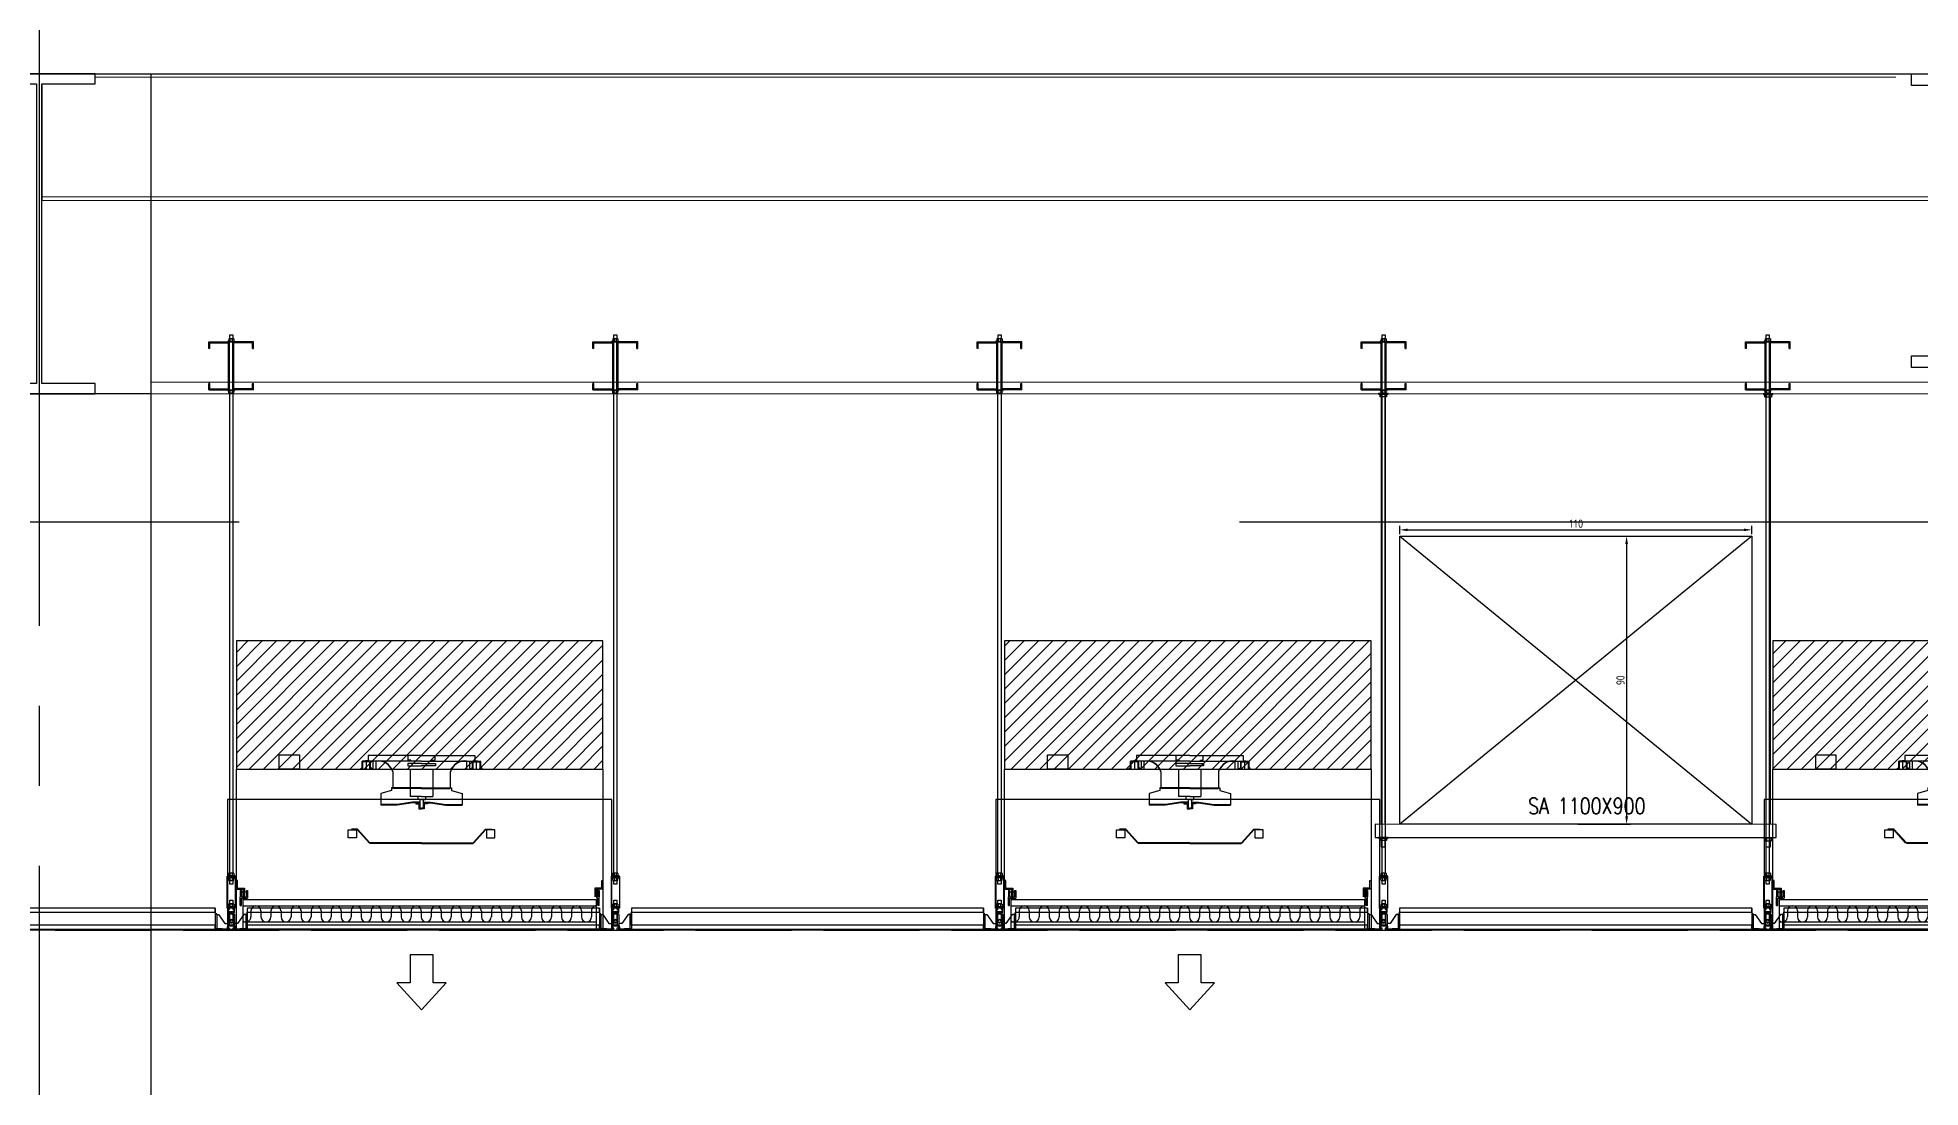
# Model space of a CAD drawing. Extents: x -18489 to 195597, y -1599 to 112111.
# Drawn here: x 12720 to 13308, y 27037 to 27365 of the extents above; entities that cross this region are included whole.
import ezdxf
from ezdxf.enums import TextEntityAlignment as Align
from ezdxf.xclip import XClip

# ---------------------------------------------------------------- set-up
doc = ezdxf.new("R2010")
doc.units = 0
doc.header["$LTSCALE"] = 100
doc.header["$XCLIPFRAME"] = 2
for name, pattern in [('188K-SM-07-F10-MECH-CR PIPE-Y2257103$0$AP7P1-SM-08-FNN-300-ARCH-A(6.5)-Y2242201$0$AP6B-SM-08-FNN-300-1.5-ARCH(管橋)-Y2221203$0$14P7-Xfa-Sec-D$0$HIDDEN2', [0.1875, 0.125, -0.0625]), ('188K-SM-07-F10-MECH-CR PIPE-Y2257103$0$X-S-FAB_SL ALL$0$COL-CEN-LIN', [3.25, 2.5, -0.25, 0.25, -0.25]), ('188K-SM-07-F10-MECH-CR PIPE-Y2257103$0$X-S-FAB_SL ALL$0$HIDDEN', [0.4, 0.3, -0.1]), ('188K-SM-07-F10-MECH-CR PIPE-Y2257103$0$X-S-FAB_SL ALL$0$Wipeout_Contour', [1, 0, -1])]:
    doc.linetypes.add(name, pattern=pattern)
for name, color, linetype in [('188K-SM-07-F10-MECH-CR PIPE-Y2257103$0$0-dim', 7, 'Continuous'), ('188K-SM-07-F10-MECH-CR PIPE-Y2257103$0$0-FFU', 150, 'Continuous'), ('188K-SM-07-F10-MECH-CR PIPE-Y2257103$0$0-FIRE', 1, 'Continuous'), ('188K-SM-07-F10-MECH-CR PIPE-Y2257103$0$0-Y-MA', 3, 'Continuous'), ('188K-SM-07-F10-MECH-CR PIPE-Y2257103$0$AP7P1-SM-08-FNN-120-A(6.5)-20250208-SMP$0$15P6-SM-08-FNN-320-A(10)-UIS-TCM$0$15P6-SM-08-FNN-320-A(10)-UIS-TCM$0$15P6-SM-08-FNN-320-A(10)-UIS-TCM$0$15P6-SM-08-FNN-320-A(10)-UIS-TCM$0$15P6-SM-08-FNN-320-A(10)-UIS-TCM$0$15$0$E-CBL-EQPM', 230, 'Continuous'), ('188K-SM-07-F10-MECH-CR PIPE-Y2257103$0$AP7P1-SM-08-FNN-120-A(6.5)-20250208-SMP$0$15P6-SM-08-FNN-320-A(10)-UIS-TCM$0$15P6-SM-08-FNN-320-A(10)-UIS-TCM$0$15P6-SM-08-FNN-320-A(10)-UIS-TCM$0$15P6-SM-08-FNN-320-A(10)-UIS-TCM$0$15P6-SM-08-FNN-320-A(10)-UIS-TCM$0$15$0$E-CBL-SUP', 1, 'Continuous'), ('188K-SM-07-F10-MECH-CR PIPE-Y2257103$0$AP7P1-SM-08-FNN-120-A(6.5)-20250208-SMP$0$15P6-SM-08-FNN-320-A(10)-UIS-TCM$0$15P6-SM-08-FNN-320-A(10)-UIS-TCM$0$15P6-SM-08-FNN-320-A(10)-UIS-TCM$0$15P6-SM-08-FNN-320-A(10)-UIS-TCM$0$15P6-SM-08-FNN-320-A(10)-UIS-TCM$0$15$0$M-CMDUCT-TEXT', 3, 'Continuous'), ('188K-SM-07-F10-MECH-CR PIPE-Y2257103$0$AP7P1-SM-08-FNN-300-ARCH-A(6.5)-Y2242201$0$AP6B-SM-07-F45-ARCH-CBracing-Y2221203$0$AP6B-SM-08-FNN-320-8-ARCH-Y2221203$0$K-0-Ceil-Hand', 2, 'Continuous'), ('188K-SM-07-F10-MECH-CR PIPE-Y2257103$0$AP7P1-SM-08-FNN-300-ARCH-A(6.5)-Y2242201$0$AP6B-SM-07-F45-ARCH-CBracing-Y2221203$0$AP6B-SM-08-FNN-320-8-ARCH-Y2221203$0$K-A-SEC-150x65x20', 3, 'Continuous'), ('188K-SM-07-F10-MECH-CR PIPE-Y2257103$0$AP7P1-SM-08-FNN-300-ARCH-A(6.5)-Y2242201$0$K-0-Ceiling Grid', 1, 'Continuous'), ('188K-SM-07-F10-MECH-CR PIPE-Y2257103$0$X-S-FAB_SL ALL$0$ASP_1', 1, 'Continuous'), ('188K-SM-07-F10-MECH-CR PIPE-Y2257103$0$X-S-FAB_SL ALL$0$ASP_8', 8, 'Continuous'), ('188K-SM-07-F10-MECH-CR PIPE-Y2257103$0$X-S-FAB_SL ALL$0$BEAM-S', 2, 'Continuous'), ('188K-SM-07-F10-MECH-CR PIPE-Y2257103$0$X-S-FAB_SL ALL$0$CCL', 15, '188K-SM-07-F10-MECH-CR PIPE-Y2257103$0$X-S-FAB_SL ALL$0$COL-CEN-LIN'), ('188K-SM-07-F10-MECH-CR PIPE-Y2257103$0$X-S-FAB_SL ALL$0$Hattch', 7, 'Continuous'), ('188K-SM-07-F10-MECH-CR PIPE-Y2257103$0$X-S-FAB_SL ALL$0$HID(UP)', 5, '188K-SM-07-F10-MECH-CR PIPE-Y2257103$0$X-S-FAB_SL ALL$0$HIDDEN'), ('188K-SM-07-F10-MECH-CR PIPE-Y2257103$0$X-S-FAB_SL ALL$0$S-BEAM', 7, 'Continuous')]:
    doc.layers.add(name, color=color, linetype=linetype)
doc.styles.add('188K-SM-07-F10-MECH-CR PIPE-Y2257103$0$AP7P1-SM-08-FNN-120-A(6.5)-20250208-SMP$0$15P6-SM-08-FNN-320-A(10)-UIS-TCM$0$15P6-SM-08-FNN-320-A(10)-UIS-TCM$0$15P6-SM-08-FNN-320-A(10)-UIS-TCM$0$15P6-SM-08-FNN-320-A(10)-UIS-TCM$0$15P6-SM-08-FNN-320-A(10)-UIS-TCM$0$15P6-SM-08-FNN-320-A(10)-UIS-TCM$0$15P6-SM-08-FNN-320-A(10)-UIS-TCM$0$15$0$aa-txt', font='simplex.shx', dxfattribs={"width": 0.8, "bigfont": 'CHINA.shx'})
doc.styles.add('188K-SM-07-F10-MECH-CR PIPE-Y2257103$0$Standard', font='', dxfattribs={"width": 0.8})
doc.styles.get('188K-SM-07-F10-MECH-CR PIPE-Y2257103$0$Standard').set_extended_font_data('Microsoft JhengHei')
doc.dimstyles.new('188K-SM-07-F10-MECH-CR PIPE-Y2257103$0$ISO-25', dxfattribs={"dimtxt": 2.5, "dimasz": 2.5, "dimexe": 1.25, "dimexo": 0.625, "dimtad": 1, "dimtxsty": '188K-SM-07-F10-MECH-CR PIPE-Y2257103$0$Standard', "dimcen": 2.5, "dimadec": 0, "dimazin": 0, "dimtfac": 1, "dimtmove": 0, "dimatfit": 3, "dimfxl": 1, "dimarcsym": 0})

# ---------------------------------------------------------------- blocks, each defined once
blk = doc.blocks.new('188K-SM-07-F10-MECH-CR PIPE-Y2257103$0$X-S-FAB_SL ALL$0$剖面元素_1660_3', base_point=(23061.26, -8263.06))
at = {"color": 254, "linetype": '188K-SM-07-F10-MECH-CR PIPE-Y2257103$0$X-S-FAB_SL ALL$0$Wipeout_Contour', "lineweight": 0, "ltscale": 445310.212814}
blk.add_wipeout([(35816.26, -7336.96), (36946.26, -7336.96), (36946.26, -7280.16), (36382.21, -7280.16), (36382.21, -7326.96), (36401.26, -7326.96), (36401.26, -7330.56), (36361.26, -7330.56), (36361.26, -7326.96), (36380.31, -7326.96), (36380.31, -7280.16), (35816.26, -7280.16)], dxfattribs=at).dxf.layer = '188K-SM-07-F10-MECH-CR PIPE-Y2257103$0$X-S-FAB_SL ALL$0$Hattch'
at = {"color": 254, "linetype": '188K-SM-07-F10-MECH-CR PIPE-Y2257103$0$X-S-FAB_SL ALL$0$Wipeout_Contour', "lineweight": 0, "ltscale": 148456.937845}
blk.add_wipeout([(35816.26, -7340.56), (36946.26, -7340.56), (36946.26, -7336.96), (35816.26, -7336.96)], dxfattribs=at).dxf.layer = '188K-SM-07-F10-MECH-CR PIPE-Y2257103$0$X-S-FAB_SL ALL$0$Hattch'
at = {"layer": '188K-SM-07-F10-MECH-CR PIPE-Y2257103$0$X-S-FAB_SL ALL$0$S-BEAM', "color": 8, "lineweight": 0}
for p, q in [((36946.26, -7336.96), (35816.26, -7336.96)), ((36946.26, -7340.56), (35816.26, -7340.56))]:
    blk.add_line(p, q, dxfattribs=at)
blk = doc.blocks.new('188K-SM-07-F10-MECH-CR PIPE-Y2257103$0$X-S-FAB_SL ALL$0$A$C2e9ab586')
at = {"layer": '188K-SM-07-F10-MECH-CR PIPE-Y2257103$0$X-S-FAB_SL ALL$0$S-BEAM', "lineweight": 0}
blk.add_blockref('188K-SM-07-F10-MECH-CR PIPE-Y2257103$0$X-S-FAB_SL ALL$0$剖面元素_1660_3', (-28106.39, 285), dxfattribs=at)
at = {"color": 254, "linetype": '188K-SM-07-F10-MECH-CR PIPE-Y2257103$0$X-S-FAB_SL ALL$0$Wipeout_Contour', "lineweight": 0, "ltscale": 147198.056209}
blk.add_wipeout([(-15368.89, 1306.4), (-14806.39, 1306.4), (-14806.39, 1307.5), (-15368.89, 1307.5)], dxfattribs=at).dxf.layer = '188K-SM-07-F10-MECH-CR PIPE-Y2257103$0$X-S-FAB_SL ALL$0$Hattch'
at = {"color": 254, "linetype": '188K-SM-07-F10-MECH-CR PIPE-Y2257103$0$X-S-FAB_SL ALL$0$Wipeout_Contour', "lineweight": 0, "ltscale": 294418.291181}
blk.add_wipeout([(-15385.44, 1269), (-14787.34, 1269), (-14787.34, 1303.9), (-14806.39, 1303.9), (-14806.39, 1306.4), (-15368.89, 1306.4), (-15368.89, 1303.9), (-15385.44, 1303.9)], dxfattribs=at).dxf.layer = '188K-SM-07-F10-MECH-CR PIPE-Y2257103$0$X-S-FAB_SL ALL$0$Hattch'
at = {"layer": '188K-SM-07-F10-MECH-CR PIPE-Y2257103$0$X-S-FAB_SL ALL$0$S-BEAM', "color": 8, "lineweight": 0}
blk.add_line((-15368.89, 1306.4), (-14806.39, 1306.4), dxfattribs=at)
at = {"color": 254, "linetype": '188K-SM-07-F10-MECH-CR PIPE-Y2257103$0$X-S-FAB_SL ALL$0$Wipeout_Contour', "lineweight": 0, "ltscale": 147233.361631}
blk.add_wipeout([(-14787.34, 1269), (-15385.44, 1269), (-15385.44, 1267.9), (-14787.34, 1267.9)], dxfattribs=at).dxf.layer = '188K-SM-07-F10-MECH-CR PIPE-Y2257103$0$X-S-FAB_SL ALL$0$Hattch'
at = {"layer": '188K-SM-07-F10-MECH-CR PIPE-Y2257103$0$X-S-FAB_SL ALL$0$S-BEAM', "color": 8, "lineweight": 0}
for p, q in [((-15385.44, 1269), (-14787.34, 1269)), ((-15385.44, 1267.9), (-14787.34, 1267.9))]:
    blk.add_line(p, q, dxfattribs=at)
blk = doc.blocks.new('188K-SM-07-F10-MECH-CR PIPE-Y2257103$0$X-S-FAB_SL ALL$0$A$Ceb448ab1')
at = {"layer": '188K-SM-07-F10-MECH-CR PIPE-Y2257103$0$X-S-FAB_SL ALL$0$CCL'}
blk.add_line((12720, 3600), (12720, 0), dxfattribs=at)
blk = doc.blocks.new('188K-SM-07-F10-MECH-CR PIPE-Y2257103$0$X-S-FAB_SL ALL')
at = {"layer": '188K-SM-07-F10-MECH-CR PIPE-Y2257103$0$X-S-FAB_SL ALL$0$ASP_1'}
blk.add_blockref('188K-SM-07-F10-MECH-CR PIPE-Y2257103$0$X-S-FAB_SL ALL$0$A$C2e9ab586', (23632.864, -73288.977), dxfattribs=at)
blk.add_line((-2728.521, -71981.477), (19076.479, -71981.477), dxfattribs=at)
at = {"layer": '188K-SM-07-F10-MECH-CR PIPE-Y2257103$0$X-S-FAB_SL ALL$0$ASP_8'}
blk.add_line((8281.479, -72848.977), (8281.479, -71981.477), dxfattribs=at)
at = {"layer": '188K-SM-07-F10-MECH-CR PIPE-Y2257103$0$X-S-FAB_SL ALL$0$BEAM-S'}
for points in [[(8247.329, -71984.677), (8263.979, -71984.677), (8263.979, -71981.477), (8228.979, -71981.477), (8228.979, -71984.677), (8245.629, -71984.677), (8245.629, -72078.277), (8228.979, -72078.277), (8228.979, -72081.477), (8263.979, -72081.477), (8263.979, -72078.277), (8247.329, -72078.277)], [(8831.329, -71985.177), (8831.329, -71981.477), (8861.629, -71981.477), (8861.629, -71985.177), (8847.329, -71985.177), (8847.329, -72069.577), (8861.629, -72069.577), (8861.629, -72073.277), (8831.329, -72073.277), (8831.329, -72069.577), (8845.629, -72069.577), (8845.629, -71985.177)]]:
    blk.add_lwpolyline(points, close=True, dxfattribs=at)
at = {"layer": '188K-SM-07-F10-MECH-CR PIPE-Y2257103$0$X-S-FAB_SL ALL$0$HID(UP)', "linetype": '188K-SM-07-F10-MECH-CR PIPE-Y2257103$0$X-S-FAB_SL ALL$0$HIDDEN'}
blk.add_line((-2628.521, -72248.977), (19076.479, -72248.977), dxfattribs=at)
at = {"layer": '188K-SM-07-F10-MECH-CR PIPE-Y2257103$0$X-S-FAB_SL ALL$0$CCL'}
blk.add_blockref('188K-SM-07-F10-MECH-CR PIPE-Y2257103$0$X-S-FAB_SL ALL$0$A$Ceb448ab1', (-4473.521, -73553.977), dxfattribs=at)
blk = doc.blocks.new('188K-SM-07-F10-MECH-CR PIPE-Y2257103$0$AP6A-SM-08-FNN-320-A(5)-ARCH-L201201$0$HFFU-22')
at = {"layer": '188K-SM-07-F10-MECH-CR PIPE-Y2257103$0$0-FFU', "color": 8}
for p, q in [((439.6, 541.8), (439.6, 526)), ((605.8, 541.8), (439.6, 541.8)), ((563.6, 528), (563.6, 541.8)), ((605.8, 541.8), (772.1, 541.8)), ((648.1, 528), (648.1, 541.8)), ((772.1, 541.8), (772.1, 526)), ((416.8, 500.8), (416.8, 502.8)), ((416.8, 502.8), (420.8, 502.8)), ((420.8, 502.8), (420.8, 524.8)), ((605.8, 524.8), (420.8, 524.8)), ((422.8, 500.8), (422.8, 522.8)), ((444.8, 522.8), (422.8, 522.8)), ((439.6, 526), (430.6, 526)), ((430.6, 526), (430.6, 524.8)), ((433.8, 500.8), (433.8, 524.8)), ((444.8, 500.8), (444.8, 522.8)), ((446.8, 502.8), (446.8, 524.8)), ((450.8, 502.8), (446.8, 502.8)), ((450.8, 500.8), (450.8, 502.8)), ((454.8, 500.8), (454.8, 524.8)), ((463.8, 500.8), (463.8, 524.8)), ((515.8, 492.2), (515.8, 438.8)), ((605.8, 517), (562.6, 517)), ((562.6, 517), (562.6, 510)), ((562.6, 510), (605.8, 510)), ((572.6, 528), (563.6, 528)), ((572.6, 524.8), (572.6, 528)), ((605.8, 524.8), (790.8, 524.8)), ((605.8, 517), (649.1, 517)), ((649.1, 510), (605.8, 510)), ((639.1, 528), (648.1, 528)), ((639.1, 524.8), (639.1, 528)), ((649.1, 517), (649.1, 510)), ((695.8, 492.2), (695.8, 438.8)), ((747.8, 500.8), (747.8, 524.8)), ((756.8, 500.8), (756.8, 524.8)), ((760.8, 500.8), (760.8, 502.8)), ((760.8, 502.8), (764.8, 502.8)), ((764.8, 502.8), (764.8, 524.8)), ((766.8, 500.8), (766.8, 522.8)), ((766.8, 522.8), (788.8, 522.8)), ((772.1, 526), (781.1, 526)), ((777.8, 500.8), (777.8, 524.8)), ((781.1, 526), (781.1, 524.8)), ((788.8, 500.8), (788.8, 522.8)), ((790.8, 502.8), (790.8, 524.8)), ((794.8, 502.8), (790.8, 502.8)), ((794.8, 500.8), (794.8, 502.8)), ((511.8, 432.8), (478.8, 423.8)), ((511.8, 440.8), (511.8, 432.8)), ((605.8, 440.8), (511.8, 440.8)), ((605.8, 438.8), (515.8, 438.8)), ((605.8, 440.8), (699.8, 440.8)), ((605.8, 438.8), (695.8, 438.8)), ((699.8, 440.8), (699.8, 432.8)), ((699.8, 432.8), (732.8, 423.8))]:
    blk.add_line(p, q, dxfattribs=at)
at = {"layer": '188K-SM-07-F10-MECH-CR PIPE-Y2257103$0$0-FFU'}
for p, q in [((570.8, 500.8), (570.8, 413.8)), ((640.8, 500.8), (640.8, 413.8)), ((478.8, 423.8), (478.8, 386.8)), ((605.8, 413.8), (570.8, 413.8)), ((593.8, 413.8), (593.8, 404.8)), ((605.8, 413.8), (640.8, 413.8)), ((617.8, 413.8), (617.8, 404.8)), ((732.8, 423.8), (732.8, 386.8)), ((529.8, 388.8), (478.8, 388.8)), ((529.8, 386.8), (478.8, 386.8)), ((577.8, 396.8), (529.8, 388.8)), ((578.2, 394.8), (530.2, 386.8)), ((600.8, 396.8), (577.8, 396.8)), ((600.8, 394.8), (577.8, 394.8)), ((587.6, 394.8), (587.6, 391)), ((587.6, 391), (597.6, 391)), ((605.8, 404.8), (593.8, 404.8)), ((597.6, 391), (597.6, 376)), ((597.6, 378), (605.8, 378)), ((597.6, 376), (605.8, 376)), ((600.8, 404.8), (600.8, 378)), ((605.8, 404.8), (617.8, 404.8)), ((614.1, 378), (605.8, 378)), ((614.1, 376), (605.8, 376)), ((610.8, 404.8), (610.8, 378)), ((610.8, 396.8), (633.8, 396.8)), ((610.8, 394.8), (633.8, 394.8)), ((624.1, 391), (614.1, 391)), ((614.1, 391), (614.1, 376)), ((624.1, 394.8), (624.1, 391)), ((633.5, 394.8), (681.5, 386.8)), ((633.8, 396.8), (681.8, 388.8)), ((681.8, 388.8), (732.8, 388.8)), ((681.8, 386.8), (732.8, 386.8)), ((405.6, 312.7), (386.6, 312.7)), ((404.7, 310.7), (386.6, 310.7)), ((443.1, 268.3), (404.7, 310.7)), ((444.6, 269.7), (405.6, 312.7)), ((767.1, 269.7), (806.1, 312.7)), ((768.5, 268.3), (806.9, 310.7)), ((806.1, 312.7), (825.1, 312.7)), ((806.9, 310.7), (825.1, 310.7)), ((605.8, 269.7), (444.6, 269.7)), ((605.8, 267.7), (444.6, 267.7)), ((605.8, 269.7), (767.1, 269.7)), ((605.8, 267.7), (767.1, 267.7)), ((27.5, 151.7), (27.5, 124.3)), ((31.4, 151.7), (27.5, 151.7)), ((27.5, 124.3), (48.8, 124.3)), ((31.4, 128.2), (31.4, 151.7)), ((31.4, 128.2), (52.8, 128.2)), ((39.1, 120.4), (43, 120.4)), ((39.1, 120.4), (39.1, 100.8)), ((43, 120.4), (43, 100.8)), ((48.8, 124.3), (48.8, 100.8)), ((52.8, 128.2), (52.8, 100.8)), ((58.6, 120.4), (58.6, 100.8)), ((58.6, 120.4), (62.5, 120.4)), ((62.5, 120.4), (62.5, 96.9)), ((1168.6, 128.2), (1147.2, 128.2)), ((1147.2, 128.2), (1147.2, 100.8)), ((1172.5, 124.3), (1151.2, 124.3)), ((1151.2, 124.3), (1151.2, 100.8)), ((1156.4, 120.4), (1152.5, 120.4)), ((1152.5, 120.4), (1152.5, 96.9)), ((1156.4, 120.4), (1156.4, 100.8)), ((1160.9, 120.4), (1157, 120.4)), ((1157, 120.4), (1157, 100.8)), ((1160.9, 120.4), (1160.9, 100.8)), ((1168.6, 151.7), (1172.5, 151.7)), ((1168.6, 128.2), (1168.6, 151.7)), ((1172.5, 151.7), (1172.5, 124.3)), ((39.1, 73.4), (39.1, 100.8)), ((39.1, 73.4), (43, 73.4)), ((43, 116.5), (48.8, 116.5)), ((43, 100.8), (58.6, 100.8)), ((43, 73.4), (43, 96.9)), ((43, 96.9), (62.5, 96.9)), ((47.1, 93), (1152.9, 93)), ((47.1, 93), (47.1, 0)), ((47.1, 73), (1152.9, 73)), ((52.8, 116.5), (58.6, 116.5)), ((1147.2, 116.5), (1156.4, 116.5)), ((1157, 116.5), (1151.2, 116.5)), ((1157, 96.9), (1152.5, 96.9)), ((1152.9, 0), (1152.9, 93)), ((1157, 100.8), (1156.4, 100.8)), ((1157, 73.4), (1157, 96.9)), ((1160.9, 73.4), (1157, 73.4)), ((1160.9, 73.4), (1160.9, 100.8)), ((47.1, 22.3), (1152.9, 22.3)), ((73, 57.4), (73, 38.4)), ((104.3, 57.4), (104.3, 38.4)), ((135.6, 57.4), (135.6, 38.4)), ((166.9, 57.4), (166.9, 38.4)), ((198.2, 57.4), (198.2, 38.4)), ((229.5, 57.4), (229.5, 38.4)), ((260.7, 57.4), (260.7, 38.4)), ((292, 57.4), (292, 38.4)), ((323.3, 57.4), (323.3, 38.4)), ((354.6, 57.4), (354.6, 38.4)), ((385.9, 57.4), (385.9, 38.4)), ((417.2, 57.4), (417.2, 38.4)), ((448.5, 57.4), (448.5, 38.4)), ((479.8, 57.4), (479.8, 38.4)), ((511.1, 57.4), (511.1, 38.4)), ((542.4, 57.4), (542.4, 38.4)), ((573.7, 57.4), (573.7, 38.4)), ((604.9, 57.4), (604.9, 38.4)), ((636.2, 57.4), (636.2, 38.4)), ((667.5, 57.4), (667.5, 38.4)), ((698.8, 57.4), (698.8, 38.4)), ((730.1, 57.4), (730.1, 38.4)), ((761.4, 57.4), (761.4, 38.4)), ((792.7, 57.4), (792.7, 38.4)), ((824, 57.4), (824, 38.4)), ((855.3, 57.4), (855.3, 38.4)), ((886.6, 57.4), (886.6, 38.4)), ((917.9, 57.4), (917.9, 38.4)), ((949.1, 57.4), (949.1, 38.4)), ((980.4, 57.4), (980.4, 38.4)), ((1011.7, 57.4), (1011.7, 38.4)), ((1043, 57.4), (1043, 38.4)), ((1074.3, 57.4), (1074.3, 38.4)), ((1105.6, 57.4), (1105.6, 38.4)), ((1136.9, 57.4), (1136.9, 38.4))]:
    blk.add_line(p, q, dxfattribs=at)
at = {"layer": '188K-SM-07-F10-MECH-CR PIPE-Y2257103$0$0-FFU', "color": 8}
blk.add_lwpolyline([(224.4, 544.8), (224.4, 499.8), (161.6, 499.8), (161.6, 544.8)], close=True, dxfattribs=at)
at = {"layer": '188K-SM-07-F10-MECH-CR PIPE-Y2257103$0$0-FFU'}
for points in [[(27.5, 500), (1172.5, 500), (1172.5, 0), (27.5, 0)], [(402.6, 309.7), (402.6, 284.7), (376.6, 284.7), (376.6, 309.7)], [(809.1, 309.7), (809.1, 284.7), (835.1, 284.7), (835.1, 309.7)]]:
    blk.add_lwpolyline(points, close=True, dxfattribs=at)
at = {"layer": '188K-SM-07-F10-MECH-CR PIPE-Y2257103$0$0-FFU', "flags": 128}
blk.add_lwpolyline([(641.8, -167.5), (641.8, -80.6), (569.9, -80.6), (569.9, -167.5), (529.2, -167.5), (605.8, -252), (682.5, -167.5)], close=True, dxfattribs=at)
at = {"layer": '188K-SM-07-F10-MECH-CR PIPE-Y2257103$0$0-FFU', "color": 8}
for centre, start, end in [((471.5, 479.2), 16.43455, 99.54285), ((471.5, 478.2), 16.43455, 99.54285), ((740.2, 479.2), 80.45715, 163.56545), ((740.2, 478.2), 80.45715, 163.56545)]:
    blk.add_arc(centre, 46.2, start, end, dxfattribs=at)
at = {"layer": '188K-SM-07-F10-MECH-CR PIPE-Y2257103$0$0-FFU'}
for centre, start, end in [((88.6, 57.4), 0, 180), ((151.2, 57.4), 0, 180), ((213.8, 57.4), 0, 180), ((276.4, 57.4), 0, 180), ((339, 57.4), 0, 180), ((401.6, 57.4), 0, 180), ((464.1, 57.4), 0, 180), ((526.7, 57.4), 0, 180), ((589.3, 57.4), 0, 180), ((651.9, 57.4), 0, 180), ((714.5, 57.4), 0, 180), ((777, 57.4), 0, 180), ((839.6, 57.4), 0, 180), ((902.2, 57.4), 0, 180), ((964.8, 57.4), 0, 180), ((1027.4, 57.4), 0, 180), ((1090, 57.4), 0, 180), ((1152.5, 57.4), 88.50258, 180), ((57.4, 38.4), 228.85015, 0), ((119.9, 38.4), 180, 0), ((182.5, 38.4), 180, 0), ((245.1, 38.4), 180, 0), ((307.7, 38.4), 180, 0), ((370.3, 38.4), 180, 0), ((432.8, 38.4), 180, 0), ((495.4, 38.4), 180, 0), ((558, 38.4), 180, 0), ((620.6, 38.4), 180, 0), ((683.2, 38.4), 180, 0), ((745.8, 38.4), 180, 0), ((808.3, 38.4), 180, 0), ((870.9, 38.4), 180, 0), ((933.5, 38.4), 180, 0), ((996.1, 38.4), 180, 0), ((1058.7, 38.4), 180, 0), ((1121.2, 38.4), 180, 0)]:
    blk.add_arc(centre, 15.6, start, end, dxfattribs=at)
at = {"layer": 'DefPoints'}
blk.add_lwpolyline([(0, 0), (1200, 0), (1200, 405), (0, 405)], close=True, dxfattribs=at)
blk = doc.blocks.new('188K-SM-07-F10-MECH-CR PIPE-Y2257103$0$A$C5898b841')
h = blk.add_hatch()
h.set_pattern_fill('ANSI31', color=256)
h.paths.add_polyline_path([(-58.39, 50), (56.11, 50), (56.11, 90), (-58.39, 90)])
blk.add_lwpolyline([(-58.39, 50), (56.11, 50), (56.11, 90), (-58.39, 90)], close=True)
at = {"layer": '188K-SM-07-F10-MECH-CR PIPE-Y2257103$0$0-FFU', "xscale": 0.1, "yscale": 0.1, "zscale": 0.1}
blk.add_blockref('188K-SM-07-F10-MECH-CR PIPE-Y2257103$0$AP6A-SM-08-FNN-320-A(5)-ARCH-L201201$0$HFFU-22', (-61.14, 0), dxfattribs=at)
blk = doc.blocks.new('188K-SM-07-F10-MECH-CR PIPE-Y2257103$0$AP7P1-SM-08-FNN-300-ARCH-A(6.5)-Y2242201$0$Ceil-4T')
for p, q in [((0.45, 5.1), (0, 5.1)), ((0, 5.1), (0, 0)), ((2.2, 0.33), (0, 0.33)), ((0, 0.25), (2.2, 0.25)), ((2.2, 0), (0, 0)), ((0.45, 4.8), (0.45, 5.1)), ((0.45, 4.8), (0.45, 0.33)), ((0.45, 4.8), (1.05, 4.8)), ((0.6, 0.33), (2.2, 0.33)), ((1.05, 4.8), (3, 2.05)), ((3, 2.05), (3.95, 2.05)), ((3.95, 1.55), (3.75, 0.88)), ((3.75, 0.88), (3.95, 0.88)), ((3.75, 0.88), (3.75, 0.25)), ((3.95, 4.8), (3.95, 0.3)), ((3.95, 0.88), (3.95, 1.55)), ((3.95, 0.88), (3.95, 0.45)), ((4.3, 5.1), (4.25, 5.1)), ((5.75, 5.1), (5.7, 5.1)), ((6.05, 4.8), (6.05, 0.3)), ((7, 2.05), (6.05, 2.05)), ((6.05, 1.55), (6.25, 0.88)), ((6.05, 0.88), (6.05, 1.55)), ((6.25, 0.88), (6.05, 0.88)), ((6.05, 0.88), (6.05, 0.45)), ((6.25, 0.88), (6.25, 0.25)), ((8.95, 4.8), (7, 2.05)), ((7.8, 0.33), (10, 0.33)), ((10, 0.25), (7.8, 0.25)), ((10, 0), (7.8, 0)), ((9.55, 4.8), (8.95, 4.8)), ((9.55, 5.1), (10, 5.1)), ((9.55, 4.8), (9.55, 5.1)), ((9.55, 4.8), (9.55, 0.28)), ((10, 5.1), (10, 0))]:
    blk.add_line(p, q)
for points in [[(5.58, 0.1), (5.54, 0.1, -0.414214), (5.5, 0.14), (5.5, 0.58, -0.414214), (5.52, 0.6), (5.82, 0.6, 0.414214), (5.84, 0.62), (5.84, 1.2, 0.414214), (5.74, 1.3), (4.26, 1.3, 0.414214), (4.16, 1.2), (4.16, 0.62, 0.414214), (4.18, 0.6), (4.48, 0.6, -0.414214), (4.5, 0.58), (4.5, 0.14, -0.414214), (4.46, 0.1), (4.42, 0.1, 0.414214), (4.4, 0.08), (4.4, 0.04, -0.414214), (4.36, 0), (2.24, 0, -0.414214), (2.2, 0.04), (2.2, 0.25), (2.2, 0.28, -0.414214), (2.25, 0.33), (2.27, 0.33, -0.414214), (2.32, 0.28), (2.32, 0.27, 0.414214), (2.34, 0.25), (3.87, 0.25, 0.414214), (3.97, 0.35), (3.97, 1.48, -0.414214), (3.99, 1.5), (4.2, 1.5, 0.414214), (4.3, 1.6), (4.3, 5.4, 0.414214), (4.2, 5.5), (3.96, 5.5, -0.414214), (3.94, 5.52), (3.94, 6.76, -0.414214), (3.98, 6.8), (4.46, 6.8, -0.414214), (4.5, 6.76), (4.5, 6.42, -0.414214), (4.48, 6.4), (4.18, 6.4, 0.414214), (4.16, 6.38), (4.16, 5.8, 0.414214), (4.26, 5.7), (5.74, 5.7, 0.414214), (5.84, 5.8), (5.84, 6.38, 0.414214), (5.82, 6.4), (5.52, 6.4, -0.414214), (5.5, 6.42), (5.5, 6.76, -0.414214), (5.54, 6.8), (6.02, 6.8, -0.414214), (6.06, 6.76), (6.06, 5.52, -0.414214), (6.04, 5.5), (5.8, 5.5, 0.414214), (5.7, 5.4), (5.7, 1.6, 0.414214), (5.8, 1.5), (6.01, 1.5, -0.414214), (6.03, 1.48), (6.03, 0.35, 0.414214), (6.13, 0.25), (7.66, 0.25, 0.414214), (7.68, 0.27), (7.68, 0.28, -0.414214), (7.73, 0.33), (7.75, 0.33, -0.414214), (7.8, 0.28), (7.8, 0.25), (7.8, 0.04, -0.414214), (7.76, 0), (5.64, 0, -0.414214), (5.6, 0.04), (5.6, 0.08, 0.414214)], [(4.52, 5.5, 0.414214), (4.42, 5.4), (4.42, 5.2, 0.414214), (4.52, 5.1), (5.48, 5.1, 0.414214), (5.58, 5.2), (5.58, 5.4, 0.414214), (5.48, 5.5)], [(5.58, 3.24, -0.684718), (5.41, 3.17, 0.441058), (4.59, 3.17, -0.684718), (4.42, 3.24), (4.42, 4.38), (4.42, 4.8, -0.414214), (4.52, 4.9), (5.48, 4.9, -0.414214), (5.58, 4.8), (5.58, 4.38)], [(5, 1.5), (5.48, 1.5, 0.414214), (5.58, 1.6), (5.58, 2.36, 0.684718), (5.41, 2.43, -0.441058), (4.59, 2.43, 0.684718), (4.42, 2.36), (4.42, 1.6, 0.414214), (4.52, 1.5)]]:
    blk.add_lwpolyline(points, format="xyb", close=True)
blk.add_circle((5, 2.8), 0.375)
for centre, radius, start, end in [((3.75, 0.45), 0.2, 270, 0), ((4.25, 4.8), 0.3, 90, 180), ((5.75, 4.8), 0.3, 0, 90), ((6.25, 0.45), 0.2, 180, 270)]:
    blk.add_arc(centre, radius, start, end)
for p in [(2.2, 0), (2.2, 0), (2.2, 0), (2.2, 0), (2.2, 0), (2.2, 0), (2.2, 0), (2.2, 0), (2.2, 0), (2.2, 0), (2.2, 0), (2.2, 0), (2.2, 0), (2.2, 0), (2.2, 0), (2.2, 0), (2.2, 0), (3.95, 0.35), (3.97, 0.41), (4.16, 0.64), (4.54, 5.1), (4.56, 4.9), (4.58, 5.1), (5.84, 0.65), (5.85, 0.67), (6.03, 0.41), (6.05, 0.35), (7.8, 0)]:
    blk.add_point(p)
blk = doc.blocks.new('188K-SM-07-F10-MECH-CR PIPE-Y2257103$0$AP7P1-SM-08-FNN-300-ARCH-A(6.5)-Y2242201$0$AP6B-SM-07-F45-ARCH-CBracing-Y2221203$0$AP6B-SM-08-FNN-320-8-ARCH-Y2221203$0$Cap-3')
for p, q in [((-8, 2.8), (-11, 2)), ((-11, 2), (-11, 0)), ((-11, 2), (11, 2)), ((-11, 0), (11, 0)), ((-8, 9.2), (-8, 2.8)), ((0, 10), (-6, 10)), ((-4, 9.2), (-4, 2.8)), ((6, 10), (0, 10)), ((4, 2.8), (4, 9.2)), ((8, 9.2), (8, 2.8)), ((8, 2.8), (11, 2)), ((11, 2), (11, 0))]:
    blk.add_line(p, q)
for centre, radius, start, end in [((-6, 7.1), 2.9, 46.39718, 133.60282), ((-6, 4.9), 2.9, 226.39718, 313.60282), ((0, -0.4), 10.4, 67.38014, 112.61986), ((0, 12.4), 10.4, 247.38014, 292.61986), ((6, 7.1), 2.9, 46.39718, 133.60282), ((6, 4.9), 2.9, 226.39718, 313.60282)]:
    blk.add_arc(centre, radius, start, end)
blk = doc.blocks.new('188K-SM-07-F10-MECH-CR PIPE-Y2257103$0$AP7P1-SM-08-FNN-300-ARCH-A(6.5)-Y2242201$0$AP6B-SM-07-F45-ARCH-CBracing-Y2221203$0$AP6B-SM-08-FNN-320-8-ARCH-Y2221203$0$Sec-2LC150x65')
for p, q in [((2, 7), (0, 7)), ((0, 7, 0), (0, 0.5, 0)), ((2, 6.68), (0.32, 6.68)), ((0.32, 6.68, 0), (0.32, 0.82, 0)), ((15, 7), (13, 7)), ((14.68, 6.68), (13, 6.68)), ((14.68, 6.68, 0), (14.68, 0.82, 0)), ((15, 7, 0), (15, 0.5, 0)), ((15, 0.5), (0, 0.5)), ((14.68, 0.82), (0.32, 0.82)), ((15, -0.5), (0, -0.5)), ((0, -7, 0), (0, -0.5, 0)), ((14.68, -0.82), (0.32, -0.82)), ((0.32, -6.68, 0), (0.32, -0.82, 0)), ((14.68, -6.68, 0), (14.68, -0.82, 0)), ((15, -7, 0), (15, -0.5, 0)), ((2, -7), (0, -7)), ((2, -6.68), (0.32, -6.68)), ((14.68, -6.68), (13, -6.68)), ((15, -7), (13, -7))]:
    blk.add_line(p, q)
at = {"elevation": 0}
for points in [[(0, 7), (0, 0.5)], [(2, 6.68), (2, 7)], [(13, 6.68), (13, 7)], [(0, -7), (0, -0.5)], [(2, -6.68), (2, -7)], [(13, -6.68), (13, -7)]]:
    blk.add_lwpolyline(points, dxfattribs=at)
blk = doc.blocks.new('188K-SM-07-F10-MECH-CR PIPE-Y2257103$0$AP7P1-SM-08-FNN-300-ARCH-A(6.5)-Y2242201$0$cg-1')
blk.add_lwpolyline([(0, 68), (0, 0), (1100, 0), (1100, 2.8), (0, 2.8), (0, 15.2), (1100, 15.2), (1100, 55.7), (0, 55.7), (0, 68), (1100, 68), (1100, 0)])
blk = doc.blocks.new('188K-SM-07-F10-MECH-CR PIPE-Y2257103$0$A$C101bd692')
at = {"layer": '188K-SM-07-F10-MECH-CR PIPE-Y2257103$0$AP7P1-SM-08-FNN-300-ARCH-A(6.5)-Y2242201$0$AP6B-SM-07-F45-ARCH-CBracing-Y2221203$0$AP6B-SM-08-FNN-320-8-ARCH-Y2221203$0$K-0-Ceil-Hand', "elevation": 0}
blk.add_lwpolyline([(60.48, 187.2), (59.53, 187.2), (59.53, 188.4), (60.48, 188.4)], close=True, dxfattribs=at)
at = {"layer": '188K-SM-07-F10-MECH-CR PIPE-Y2257103$0$AP7P1-SM-08-FNN-300-ARCH-A(6.5)-Y2242201$0$AP6B-SM-07-F45-ARCH-CBracing-Y2221203$0$AP6B-SM-08-FNN-320-8-ARCH-Y2221203$0$K-0-Ceil-Hand'}
for points in [[(60.48, 171.2), (60.47, 20.3), (59.52, 20.3), (59.52, 171.2)], [(58.75, 19), (61.25, 19)], [(59.52, 16.8), (59.52, 18), (60.48, 18), (60.48, 16.8), (59.52, 16.8)], [(59.52, 18), (60.48, 18)], [(60.48, 16.8), (59.52, 16.8)], [(61.25, 9.6), (58.75, 9.6)]]:
    blk.add_lwpolyline(points, dxfattribs=at)
for points in [[(58.75, 19.3), (61.25, 19.3), (61.25, 9.3), (58.75, 9.3)], [(60.48, 10.6), (59.52, 10.6), (59.52, 11.8), (60.48, 11.8)]]:
    blk.add_lwpolyline(points, close=True, dxfattribs=at)
at = {"layer": '188K-SM-07-F10-MECH-CR PIPE-Y2257103$0$AP7P1-SM-08-FNN-300-ARCH-A(6.5)-Y2242201$0$AP6B-SM-07-F45-ARCH-CBracing-Y2221203$0$AP6B-SM-08-FNN-320-8-ARCH-Y2221203$0$K-0-Ceil-Hand', "xscale": 0.09999999999854492, "yscale": 0.09999999999854492, "zscale": 0.09999999999854492}
for p in [(60, 186.2), (60, 19.3), (60, 19.3), (60, 9.63), (60, 9.6)]:
    blk.add_blockref('188K-SM-07-F10-MECH-CR PIPE-Y2257103$0$AP7P1-SM-08-FNN-300-ARCH-A(6.5)-Y2242201$0$AP6B-SM-07-F45-ARCH-CBracing-Y2221203$0$AP6B-SM-08-FNN-320-8-ARCH-Y2221203$0$Cap-3', p, dxfattribs=at)
at = {"layer": '188K-SM-07-F10-MECH-CR PIPE-Y2257103$0$AP7P1-SM-08-FNN-300-ARCH-A(6.5)-Y2242201$0$AP6B-SM-07-F45-ARCH-CBracing-Y2221203$0$AP6B-SM-08-FNN-320-8-ARCH-Y2221203$0$K-0-Ceil-Hand', "yscale": 0.09999999999854484, "rotation": 180}
for p, xscale, zscale in [((60, 171.2), -0.09999999999854484, 0.1), ((60, 19), 0.09999999999854484, 0.09999999999854484), ((60, 19), 0.09999999999854484, 0.09999999999854484)]:
    blk.add_blockref('188K-SM-07-F10-MECH-CR PIPE-Y2257103$0$AP7P1-SM-08-FNN-300-ARCH-A(6.5)-Y2242201$0$AP6B-SM-07-F45-ARCH-CBracing-Y2221203$0$AP6B-SM-08-FNN-320-8-ARCH-Y2221203$0$Cap-3', p, dxfattribs=dict(at, xscale=xscale, zscale=zscale))
at = {"layer": '188K-SM-07-F10-MECH-CR PIPE-Y2257103$0$AP7P1-SM-08-FNN-300-ARCH-A(6.5)-Y2242201$0$AP6B-SM-07-F45-ARCH-CBracing-Y2221203$0$AP6B-SM-08-FNN-320-8-ARCH-Y2221203$0$K-A-SEC-150x65x20', "rotation": 270}
blk.add_blockref('188K-SM-07-F10-MECH-CR PIPE-Y2257103$0$AP7P1-SM-08-FNN-300-ARCH-A(6.5)-Y2242201$0$AP6B-SM-07-F45-ARCH-CBracing-Y2221203$0$AP6B-SM-08-FNN-320-8-ARCH-Y2221203$0$Sec-2LC150x65', (60, 186.2), dxfattribs=at)
at = {"layer": '188K-SM-07-F10-MECH-CR PIPE-Y2257103$0$AP7P1-SM-08-FNN-300-ARCH-A(6.5)-Y2242201$0$K-0-Ceiling Grid', "xscale": -0.09999999999854481, "yscale": 0.09999999999854481, "zscale": 0.09999999999854481}
blk.add_blockref('188K-SM-07-F10-MECH-CR PIPE-Y2257103$0$AP7P1-SM-08-FNN-300-ARCH-A(6.5)-Y2242201$0$cg-1', (55, 2.5), dxfattribs=at)
at = {"layer": '188K-SM-07-F10-MECH-CR PIPE-Y2257103$0$AP7P1-SM-08-FNN-300-ARCH-A(6.5)-Y2242201$0$K-0-Ceiling Grid', "xscale": -1}
blk.add_blockref('188K-SM-07-F10-MECH-CR PIPE-Y2257103$0$AP7P1-SM-08-FNN-300-ARCH-A(6.5)-Y2242201$0$Ceil-4T', (65, 2.5), dxfattribs=at)
blk = doc.blocks.new('*D2078')
at = {"layer": '188K-SM-07-F10-MECH-CR PIPE-Y2257103$0$AP7P1-SM-08-FNN-120-A(6.5)-20250208-SMP$0$15P6-SM-08-FNN-320-A(10)-UIS-TCM$0$15P6-SM-08-FNN-320-A(10)-UIS-TCM$0$15P6-SM-08-FNN-320-A(10)-UIS-TCM$0$15P6-SM-08-FNN-320-A(10)-UIS-TCM$0$15P6-SM-08-FNN-320-A(10)-UIS-TCM$0$15$0$E-CBL-SUP', "color": 0, "lineweight": -2, "transparency": 16777216}
for p, q in [((18756.56, -76537.26), (18756.56, -76534.67)), ((18759.06, -76535.92), (18864.06, -76535.92)), ((18866.56, -76537.26), (18866.56, -76534.67))]:
    blk.add_line(p, q, dxfattribs=at)
at = {"layer": '188K-SM-07-F10-MECH-CR PIPE-Y2257103$0$AP7P1-SM-08-FNN-120-A(6.5)-20250208-SMP$0$15P6-SM-08-FNN-320-A(10)-UIS-TCM$0$15P6-SM-08-FNN-320-A(10)-UIS-TCM$0$15P6-SM-08-FNN-320-A(10)-UIS-TCM$0$15P6-SM-08-FNN-320-A(10)-UIS-TCM$0$15P6-SM-08-FNN-320-A(10)-UIS-TCM$0$15$0$E-CBL-SUP', "color": 0, "transparency": 16777216}
for points in [[(18759.06, -76535.5), (18759.06, -76536.33), (18756.56, -76535.92)], [(18864.06, -76535.5), (18864.06, -76536.33), (18866.56, -76535.92)]]:
    blk.add_solid(points, dxfattribs=at)
at = {"layer": 'DefPoints', "color": 0, "transparency": 16777216}
for p in [(18756.56, -76537.88), (18866.56, -76535.92), (18866.56, -76537.88)]:
    blk.add_point(p, dxfattribs=at)
at = {"layer": '188K-SM-07-F10-MECH-CR PIPE-Y2257103$0$AP7P1-SM-08-FNN-120-A(6.5)-20250208-SMP$0$15P6-SM-08-FNN-320-A(10)-UIS-TCM$0$15P6-SM-08-FNN-320-A(10)-UIS-TCM$0$15P6-SM-08-FNN-320-A(10)-UIS-TCM$0$15P6-SM-08-FNN-320-A(10)-UIS-TCM$0$15P6-SM-08-FNN-320-A(10)-UIS-TCM$0$15$0$E-CBL-SUP', "color": 0, "transparency": 16777216, "insert": (18811.56, -76534.01), "char_height": 2.5, "attachment_point": 5, "style": '188K-SM-07-F10-MECH-CR PIPE-Y2257103$0$Standard'}
blk.add_mtext('110', dxfattribs=at)
blk = doc.blocks.new('*D2079')
at = {"layer": '188K-SM-07-F10-MECH-CR PIPE-Y2257103$0$AP7P1-SM-08-FNN-120-A(6.5)-20250208-SMP$0$15P6-SM-08-FNN-320-A(10)-UIS-TCM$0$15P6-SM-08-FNN-320-A(10)-UIS-TCM$0$15P6-SM-08-FNN-320-A(10)-UIS-TCM$0$15P6-SM-08-FNN-320-A(10)-UIS-TCM$0$15P6-SM-08-FNN-320-A(10)-UIS-TCM$0$15$0$E-CBL-SUP', "color": 0, "lineweight": -2, "transparency": 16777216}
for p, q in [((18867.19, -76537.88), (18883.67, -76537.88)), ((18882.42, -76540.38), (18882.42, -76625.38)), ((18867.19, -76627.88), (18883.67, -76627.88))]:
    blk.add_line(p, q, dxfattribs=at)
at = {"layer": '188K-SM-07-F10-MECH-CR PIPE-Y2257103$0$AP7P1-SM-08-FNN-120-A(6.5)-20250208-SMP$0$15P6-SM-08-FNN-320-A(10)-UIS-TCM$0$15P6-SM-08-FNN-320-A(10)-UIS-TCM$0$15P6-SM-08-FNN-320-A(10)-UIS-TCM$0$15P6-SM-08-FNN-320-A(10)-UIS-TCM$0$15P6-SM-08-FNN-320-A(10)-UIS-TCM$0$15$0$E-CBL-SUP', "color": 0, "transparency": 16777216}
for points in [[(18882, -76540.38), (18882.84, -76540.38), (18882.42, -76537.88)], [(18882, -76625.38), (18882.84, -76625.38), (18882.42, -76627.88)]]:
    blk.add_solid(points, dxfattribs=at)
at = {"layer": 'DefPoints', "color": 0, "transparency": 16777216}
for p in [(18866.56, -76537.88), (18866.56, -76627.88), (18882.42, -76627.88)]:
    blk.add_point(p, dxfattribs=at)
at = {"layer": '188K-SM-07-F10-MECH-CR PIPE-Y2257103$0$AP7P1-SM-08-FNN-120-A(6.5)-20250208-SMP$0$15P6-SM-08-FNN-320-A(10)-UIS-TCM$0$15P6-SM-08-FNN-320-A(10)-UIS-TCM$0$15P6-SM-08-FNN-320-A(10)-UIS-TCM$0$15P6-SM-08-FNN-320-A(10)-UIS-TCM$0$15P6-SM-08-FNN-320-A(10)-UIS-TCM$0$15$0$E-CBL-SUP', "color": 0, "transparency": 16777216, "insert": (18880.52, -76582.88), "char_height": 2.5, "attachment_point": 5, "rotation": 90, "style": '188K-SM-07-F10-MECH-CR PIPE-Y2257103$0$Standard'}
blk.add_mtext('90', dxfattribs=at)
blk = doc.blocks.new('188K-SM-07-F10-MECH-CR PIPE-Y2257103$0$MA800X600')
at = {"layer": '188K-SM-07-F10-MECH-CR PIPE-Y2257103$0$0-Y-MA'}
for p, q in [((18756.564, -76537.884), (18866.564, -76627.884)), ((18866.564, -76537.884), (18756.564, -76627.884))]:
    blk.add_line(p, q, dxfattribs=at)
blk.add_lwpolyline([(18756.564, -76537.884), (18866.564, -76537.884), (18866.564, -76627.884), (18756.564, -76627.884)], close=True, dxfattribs=at)
at = {"layer": '188K-SM-07-F10-MECH-CR PIPE-Y2257103$0$AP7P1-SM-08-FNN-120-A(6.5)-20250208-SMP$0$15P6-SM-08-FNN-320-A(10)-UIS-TCM$0$15P6-SM-08-FNN-320-A(10)-UIS-TCM$0$15P6-SM-08-FNN-320-A(10)-UIS-TCM$0$15P6-SM-08-FNN-320-A(10)-UIS-TCM$0$15P6-SM-08-FNN-320-A(10)-UIS-TCM$0$15$0$E-CBL-EQPM'}
blk.add_line((18870.144, -76632.261), (18870.144, -76632.061), dxfattribs=at)
at = {"layer": '188K-SM-07-F10-MECH-CR PIPE-Y2257103$0$AP7P1-SM-08-FNN-120-A(6.5)-20250208-SMP$0$15P6-SM-08-FNN-320-A(10)-UIS-TCM$0$15P6-SM-08-FNN-320-A(10)-UIS-TCM$0$15P6-SM-08-FNN-320-A(10)-UIS-TCM$0$15P6-SM-08-FNN-320-A(10)-UIS-TCM$0$15P6-SM-08-FNN-320-A(10)-UIS-TCM$0$15$0$E-CBL-SUP'}
for p, q in [((18749.898, -76493.326), (18749.898, -76493.526)), ((18752.898, -76493.326), (18749.898, -76493.326)), ((18749.898, -76493.526), (18752.898, -76493.526)), ((18750.398, -76494.326), (18750.398, -76493.526)), ((18750.398, -76493.526), (18752.398, -76493.526)), ((18752.398, -76494.326), (18750.398, -76494.326)), ((18750.798, -76494.326), (18750.798, -76627.844)), ((18751.998, -76494.326), (18750.798, -76494.326)), ((18750.898, -76494.326), (18750.898, -76493.526)), ((18751.898, -76493.526), (18751.898, -76494.326)), ((18751.998, -76627.844), (18751.998, -76494.326)), ((18752.398, -76493.526), (18752.398, -76494.326)), ((18752.898, -76493.526), (18752.898, -76493.326)), ((18870.144, -76493.416), (18870.144, -76493.616)), ((18873.144, -76493.416), (18870.144, -76493.416)), ((18870.144, -76493.616), (18873.144, -76493.616)), ((18870.644, -76494.416), (18870.644, -76493.616)), ((18870.644, -76493.616), (18872.644, -76493.616)), ((18872.644, -76494.416), (18870.644, -76494.416)), ((18871.044, -76627.933), (18871.044, -76494.416)), ((18872.244, -76494.416), (18871.044, -76494.416)), ((18871.144, -76494.416), (18871.144, -76493.616)), ((18872.144, -76493.616), (18872.144, -76494.416)), ((18872.244, -76494.416), (18872.244, -76627.933)), ((18872.644, -76493.616), (18872.644, -76494.416)), ((18873.144, -76493.616), (18873.144, -76493.416)), ((18749.898, -76631.972), (18749.898, -76632.172)), ((18752.898, -76631.972), (18749.898, -76631.972)), ((18749.898, -76632.172), (18752.898, -76632.172)), ((18750.398, -76632.972), (18750.398, -76632.172)), ((18750.398, -76632.172), (18752.398, -76632.172)), ((18752.398, -76632.972), (18750.398, -76632.972)), ((18750.798, -76632.972), (18750.798, -76634.972)), ((18751.998, -76632.972), (18750.798, -76632.972)), ((18750.898, -76632.972), (18750.898, -76632.172)), ((18751.898, -76632.172), (18751.898, -76632.972)), ((18751.998, -76634.972), (18751.998, -76632.972)), ((18752.398, -76632.172), (18752.398, -76632.972)), ((18752.898, -76632.172), (18752.898, -76631.972)), ((18870.144, -76632.061), (18873.144, -76632.061)), ((18873.144, -76632.261), (18870.144, -76632.261)), ((18872.644, -76632.261), (18870.644, -76632.261)), ((18870.644, -76632.261), (18870.644, -76633.061)), ((18870.644, -76633.061), (18872.644, -76633.061)), ((18871.044, -76635.061), (18871.044, -76633.061)), ((18871.044, -76633.061), (18872.244, -76633.061)), ((18871.144, -76632.261), (18871.144, -76633.061)), ((18872.144, -76633.061), (18872.144, -76632.261)), ((18872.244, -76633.061), (18872.244, -76635.061)), ((18872.644, -76633.061), (18872.644, -76632.261)), ((18873.144, -76632.061), (18873.144, -76632.261)), ((18750.798, -76634.972), (18751.998, -76634.972)), ((18872.244, -76635.061), (18871.044, -76635.061))]:
    blk.add_line(p, q, dxfattribs=at)
blk.add_lwpolyline([(18748.898, -76631.972), (18874.144, -76632.061), (18874.144, -76627.933), (18748.898, -76627.844)], close=True, dxfattribs=at)
at = {"layer": '188K-SM-07-F10-MECH-CR PIPE-Y2257103$0$AP7P1-SM-08-FNN-120-A(6.5)-20250208-SMP$0$15P6-SM-08-FNN-320-A(10)-UIS-TCM$0$15P6-SM-08-FNN-320-A(10)-UIS-TCM$0$15P6-SM-08-FNN-320-A(10)-UIS-TCM$0$15P6-SM-08-FNN-320-A(10)-UIS-TCM$0$15P6-SM-08-FNN-320-A(10)-UIS-TCM$0$15$0$M-CMDUCT-TEXT', "style": '188K-SM-07-F10-MECH-CR PIPE-Y2257103$0$AP7P1-SM-08-FNN-120-A(6.5)-20250208-SMP$0$15P6-SM-08-FNN-320-A(10)-UIS-TCM$0$15P6-SM-08-FNN-320-A(10)-UIS-TCM$0$15P6-SM-08-FNN-320-A(10)-UIS-TCM$0$15P6-SM-08-FNN-320-A(10)-UIS-TCM$0$15P6-SM-08-FNN-320-A(10)-UIS-TCM$0$15P6-SM-08-FNN-320-A(10)-UIS-TCM$0$15P6-SM-08-FNN-320-A(10)-UIS-TCM$0$15$0$aa-txt', "width": 0.8}
blk.add_text('SA 1100X900', height=5, dxfattribs=at).set_placement((18814.991, -76622.171), align=Align.MIDDLE)
at = {"layer": '188K-SM-07-F10-MECH-CR PIPE-Y2257103$0$AP7P1-SM-08-FNN-120-A(6.5)-20250208-SMP$0$15P6-SM-08-FNN-320-A(10)-UIS-TCM$0$15P6-SM-08-FNN-320-A(10)-UIS-TCM$0$15P6-SM-08-FNN-320-A(10)-UIS-TCM$0$15P6-SM-08-FNN-320-A(10)-UIS-TCM$0$15P6-SM-08-FNN-320-A(10)-UIS-TCM$0$15$0$E-CBL-SUP'}
dim = blk.add_linear_dim(base=(18866.564, -76535.916), p1=(18756.564, -76537.884), p2=(18866.564, -76537.884), dimstyle='188K-SM-07-F10-MECH-CR PIPE-Y2257103$0$ISO-25', dxfattribs=at)
dim.commit()
dim.dimension.update_dxf_attribs({"geometry": '*D2078', "text_midpoint": (18811.564, -76534.014)})
dim = blk.add_linear_dim(base=(18827.42, -76627.884), p1=(18811.564, -76537.884), p2=(18811.564, -76627.884), angle=90, dimstyle='188K-SM-07-F10-MECH-CR PIPE-Y2257103$0$ISO-25', dxfattribs=at)
dim.commit()
dim.dimension.update_dxf_attribs({"geometry": '*D2079', "text_midpoint": (18825.518, -76582.884), "insert": (-55, 0)})
blk = doc.blocks.new('188K-SM-07-F10-MECH-CR PIPE-Y2257103')
at = {"layer": '188K-SM-07-F10-MECH-CR PIPE-Y2257103$0$0-FIRE', "linetype": '188K-SM-07-F10-MECH-CR PIPE-Y2257103$0$AP7P1-SM-08-FNN-300-ARCH-A(6.5)-Y2242201$0$AP6B-SM-08-FNN-300-1.5-ARCH(管橋)-Y2221203$0$14P7-Xfa-Sec-D$0$HIDDEN2', "ltscale": 50}
blk.add_lwpolyline([(23537.5, 27253.286), (1845, 27253.286), (1845, 27213.286), (23537.5, 27213.286)], close=True, dxfattribs=at)
ref = blk.add_blockref('188K-SM-07-F10-MECH-CR PIPE-Y2257103$0$X-S-FAB_SL ALL', (4473.521, 99334.763))
XClip(ref).set_block_clipping_path([(-7553.4648570136, -75341.9369645483), (24026.2025623869, -67725.7696244382)])
for p in [(12720, 27083.286), (12840, 27083.286), (12960, 27083.286), (13080, 27083.286), (13200, 27083.286), (13320, 27083.286)]:
    blk.add_blockref('188K-SM-07-F10-MECH-CR PIPE-Y2257103$0$A$C101bd692', p)
at = {"layer": '188K-SM-07-F10-MECH-CR PIPE-Y2257103$0$0-dim'}
for name, p in [('188K-SM-07-F10-MECH-CR PIPE-Y2257103$0$MA800X600', (-5611.521, 103746.702)), ('188K-SM-07-F10-MECH-CR PIPE-Y2257103$0$A$C5898b841', (12840, 27086.07)), ('188K-SM-07-F10-MECH-CR PIPE-Y2257103$0$A$C5898b841', (13080, 27086.07)), ('188K-SM-07-F10-MECH-CR PIPE-Y2257103$0$A$C5898b841', (13320, 27086.07))]:
    blk.add_blockref(name, p, dxfattribs=at)

msp = doc.modelspace()

# ---------------------------------------------------------------- block references
msp.add_blockref('188K-SM-07-F10-MECH-CR PIPE-Y2257103', (0, 0))

doc.saveas('drawing.dxf')
